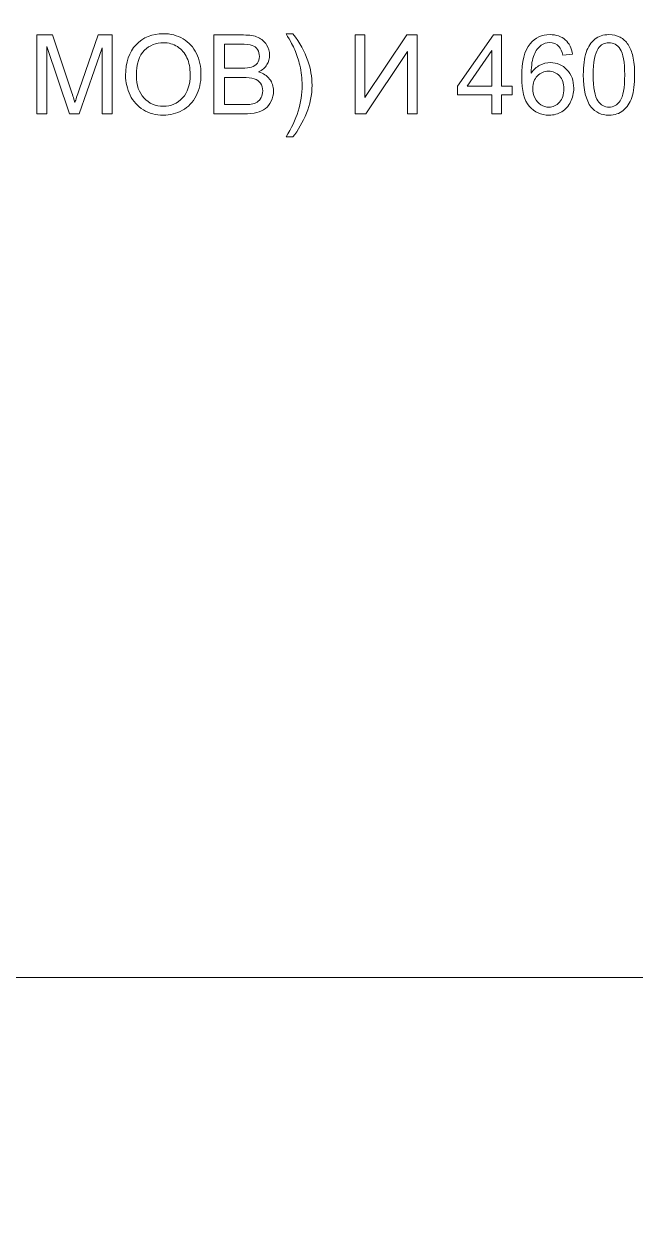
# Model space of a CAD drawing. Header units: millimetres. Extents: x -712 to 738, y -887 to 928.
# Drawn here: x 103.3 to 150.4, y 414.1 to 505.6 of the extents above; entities that cross this region are included whole.
import ezdxf

# ---------------------------------------------------------------- set-up
doc = ezdxf.new("R2010")
doc.units = ezdxf.units.MM
doc.header["$MEASUREMENT"] = 0
doc.layers.add('layer 1', color=7, linetype='Continuous')

msp = doc.modelspace()

# ---------------------------------------------------------------- linework, layer by layer
at = {"layer": 'layer 1', "lineweight": 9}
for points, knots in [([(-681.7377, -887.4186), (-681.7377, -887.4186), (706.7376, -887.4186), (706.7376, -887.4186), (706.7376, -887.4186), (723.657, -887.4186), (737.5, -873.5754), (737.5, -856.6561), (737.5, -856.6561), (737.5, -856.6561), (737.5, 556.8187), (737.5, 556.8187), (737.5, 556.8187), (737.5, 573.7381), (723.657, 587.5812), (706.7376, 587.5812), (706.7376, 587.5812), (706.7376, 587.5812), (-681.7377, 587.5812), (-681.7377, 587.5812), (-681.7377, 587.5812), (-698.657, 587.5812), (-712.5, 573.7381), (-712.5, 556.8187), (-712.5, 556.8187), (-712.5, 556.8187), (-712.5, -856.6561), (-712.5, -856.6561), (-712.5, -856.6561), (-712.5, -873.5754), (-698.657, -887.4186), (-681.7377, -887.4186)], [0, 0, 0, 0, 0.1111111, 0.1111111, 0.1111111, 0.1111111, 0.2222222, 0.2222222, 0.2222222, 0.2222222, 0.3333333, 0.3333333, 0.3333333, 0.3333333, 0.4444444, 0.4444444, 0.4444444, 0.4444444, 0.5555556, 0.5555556, 0.5555556, 0.5555556, 0.6666667, 0.6666667, 0.6666667, 0.6666667, 0.7777778, 0.7777778, 0.7777778, 0.7777778, 1, 1, 1, 1]), ([(37.5, 152.2598), (37.5, 152.2598), (317.5, 152.2598), (317.5, 152.2598), (317.5, 152.2598), (317.5, 152.2598), (317.5, 432.2598), (317.5, 432.2598), (317.5, 432.2598), (317.5, 432.2598), (37.5, 432.2598), (37.5, 432.2598), (37.5, 432.2598), (37.5, 432.2598), (37.5, 152.2598), (37.5, 152.2598)], [0, 0, 0, 0, 0.2, 0.2, 0.2, 0.2, 0.4, 0.4, 0.4, 0.4, 0.6, 0.6, 0.6, 0.6, 1, 1, 1, 1])]:
    msp.add_open_spline(points, degree=3, knots=knots, dxfattribs=at)
at = {"layer": 'layer 1', "color": 250, "lineweight": 9}
for points, knots in [([(104.3324, 498.6737), (104.3324, 498.6737), (104.3324, 504.7355), (104.3324, 504.7355), (104.3324, 504.7355), (104.3324, 504.7355), (105.5346, 504.7355), (105.5346, 504.7355), (105.5346, 504.7355), (105.5346, 504.7355), (106.9682, 500.4445), (106.9682, 500.4445), (106.9682, 500.4445), (107.1008, 500.0452), (107.1968, 499.7461), (107.2574, 499.5471), (107.2574, 499.5471), (107.3266, 499.7673), (107.4352, 500.0918), (107.582, 500.5193), (107.582, 500.5193), (107.582, 500.5193), (109.041, 504.7355), (109.041, 504.7355), (109.041, 504.7355), (109.041, 504.7355), (110.1148, 504.7355), (110.1148, 504.7355), (110.1148, 504.7355), (110.1148, 504.7355), (110.1148, 498.6737), (110.1148, 498.6737), (110.1148, 498.6737), (110.1148, 498.6737), (109.3444, 498.6737), (109.3444, 498.6737), (109.3444, 498.6737), (109.3444, 498.6737), (109.3444, 503.745), (109.3444, 503.745), (109.3444, 503.745), (109.3444, 503.745), (107.5749, 498.6737), (107.5749, 498.6737), (107.5749, 498.6737), (107.5749, 498.6737), (106.8525, 498.6737), (106.8525, 498.6737), (106.8525, 498.6737), (106.8525, 498.6737), (105.1028, 503.8381), (105.1028, 503.8381), (105.1028, 503.8381), (105.1028, 503.8381), (105.1028, 498.6737), (105.1028, 498.6737), (105.1028, 498.6737), (105.1028, 498.6737), (104.3324, 498.6737), (104.3324, 498.6737)], [0, 0, 0, 0, 0.0625, 0.0625, 0.0625, 0.0625, 0.125, 0.125, 0.125, 0.125, 0.1875, 0.1875, 0.1875, 0.1875, 0.25, 0.25, 0.25, 0.25, 0.3125, 0.3125, 0.3125, 0.3125, 0.375, 0.375, 0.375, 0.375, 0.4375, 0.4375, 0.4375, 0.4375, 0.5, 0.5, 0.5, 0.5, 0.5625, 0.5625, 0.5625, 0.5625, 0.625, 0.625, 0.625, 0.625, 0.6875, 0.6875, 0.6875, 0.6875, 0.75, 0.75, 0.75, 0.75, 0.8125, 0.8125, 0.8125, 0.8125, 0.875, 0.875, 0.875, 0.875, 1, 1, 1, 1]), ([(111.1561, 501.6242), (111.1561, 502.6288), (111.427, 503.4162), (111.9674, 503.9848), (111.9674, 503.9848), (112.5078, 504.5535), (113.2049, 504.8371), (114.06, 504.8371), (114.06, 504.8371), (114.6202, 504.8371), (115.1239, 504.703), (115.574, 504.4364), (115.574, 504.4364), (116.0227, 504.1697), (116.3656, 503.7972), (116.6013, 503.3188), (116.6013, 503.3188), (116.8369, 502.8419), (116.9554, 502.3001), (116.9554, 501.6947), (116.9554, 501.6947), (116.9554, 501.0809), (116.8313, 500.5306), (116.5829, 500.0466), (116.5829, 500.0466), (116.3346, 499.5612), (115.9832, 499.1944), (115.5289, 498.946), (115.5289, 498.946), (115.0731, 498.6963), (114.5821, 498.5721), (114.0558, 498.5721), (114.0558, 498.5721), (113.4843, 498.5721), (112.9749, 498.7104), (112.5248, 498.9855), (112.5248, 498.9855), (112.0761, 499.2607), (111.7346, 499.636), (111.5032, 500.113), (111.5032, 500.113), (111.2718, 500.5885), (111.1561, 501.0922), (111.1561, 501.6242)], [0, 0, 0, 0, 0.0833333, 0.0833333, 0.0833333, 0.0833333, 0.1666667, 0.1666667, 0.1666667, 0.1666667, 0.25, 0.25, 0.25, 0.25, 0.3333333, 0.3333333, 0.3333333, 0.3333333, 0.4166667, 0.4166667, 0.4166667, 0.4166667, 0.5, 0.5, 0.5, 0.5, 0.5833333, 0.5833333, 0.5833333, 0.5833333, 0.6666667, 0.6666667, 0.6666667, 0.6666667, 0.75, 0.75, 0.75, 0.75, 0.8333333, 0.8333333, 0.8333333, 0.8333333, 1, 1, 1, 1]), ([(117.953, 498.6737), (117.953, 498.6737), (117.953, 504.7355), (117.953, 504.7355), (117.953, 504.7355), (117.953, 504.7355), (120.2276, 504.7355), (120.2276, 504.7355), (120.2276, 504.7355), (120.6904, 504.7355), (121.0615, 504.6748), (121.3423, 504.5521), (121.3423, 504.5521), (121.6217, 504.4293), (121.8404, 504.2402), (121.9985, 503.9848), (121.9985, 503.9848), (122.1579, 503.7308), (122.2369, 503.4642), (122.2369, 503.1848), (122.2369, 503.1848), (122.2369, 502.9266), (122.1664, 502.6824), (122.0267, 502.4539), (122.0267, 502.4539), (121.887, 502.2253), (121.6753, 502.0404), (121.3917, 501.8993), (121.3917, 501.8993), (121.7586, 501.7921), (122.0408, 501.6086), (122.2369, 501.349), (122.2369, 501.349), (122.4345, 501.0908), (122.5332, 500.7846), (122.5332, 500.4318), (122.5332, 500.4318), (122.5332, 500.1468), (122.4726, 499.883), (122.3526, 499.6388), (122.3526, 499.6388), (122.2327, 499.3947), (122.0845, 499.2071), (121.9082, 499.0744), (121.9082, 499.0744), (121.7318, 498.9432), (121.5102, 498.843), (121.245, 498.7753), (121.245, 498.7753), (120.9783, 498.7076), (120.6523, 498.6737), (120.2657, 498.6737), (120.2657, 498.6737), (120.2657, 498.6737), (117.953, 498.6737), (117.953, 498.6737)], [0, 0, 0, 0, 0.0666667, 0.0666667, 0.0666667, 0.0666667, 0.1333333, 0.1333333, 0.1333333, 0.1333333, 0.2, 0.2, 0.2, 0.2, 0.2666667, 0.2666667, 0.2666667, 0.2666667, 0.3333333, 0.3333333, 0.3333333, 0.3333333, 0.4, 0.4, 0.4, 0.4, 0.4666667, 0.4666667, 0.4666667, 0.4666667, 0.5333333, 0.5333333, 0.5333333, 0.5333333, 0.6, 0.6, 0.6, 0.6, 0.6666667, 0.6666667, 0.6666667, 0.6666667, 0.7333333, 0.7333333, 0.7333333, 0.7333333, 0.8, 0.8, 0.8, 0.8, 0.8666667, 0.8666667, 0.8666667, 0.8666667, 1, 1, 1, 1]), ([(124.0318, 496.8958), (124.0318, 496.8958), (123.4984, 496.8958), (123.4984, 496.8958), (123.4984, 496.8958), (124.3225, 498.2179), (124.7345, 499.5415), (124.7345, 500.8664), (124.7345, 500.8664), (124.7345, 501.3843), (124.6752, 501.8979), (124.5567, 502.4073), (124.5567, 502.4073), (124.4636, 502.8207), (124.3324, 503.2172), (124.1644, 503.5982), (124.1644, 503.5982), (124.0572, 503.8451), (123.8343, 504.2586), (123.4984, 504.8371), (123.4984, 504.8371), (123.4984, 504.8371), (124.0318, 504.8371), (124.0318, 504.8371), (124.0318, 504.8371), (124.5482, 504.1457), (124.9306, 503.4515), (125.179, 502.7544), (125.179, 502.7544), (125.3906, 502.1547), (125.4965, 501.5268), (125.4965, 500.8707), (125.4965, 500.8707), (125.4965, 500.1271), (125.3539, 499.4074), (125.0689, 498.7132), (125.0689, 498.7132), (124.7853, 498.019), (124.4396, 497.4136), (124.0318, 496.8958)], [0, 0, 0, 0, 0.0909091, 0.0909091, 0.0909091, 0.0909091, 0.1818182, 0.1818182, 0.1818182, 0.1818182, 0.2727273, 0.2727273, 0.2727273, 0.2727273, 0.3636364, 0.3636364, 0.3636364, 0.3636364, 0.4545455, 0.4545455, 0.4545455, 0.4545455, 0.5454545, 0.5454545, 0.5454545, 0.5454545, 0.6363636, 0.6363636, 0.6363636, 0.6363636, 0.7272727, 0.7272727, 0.7272727, 0.7272727, 0.8181818, 0.8181818, 0.8181818, 0.8181818, 1, 1, 1, 1]), ([(128.8222, 504.7355), (128.8222, 504.7355), (129.5503, 504.7355), (129.5503, 504.7355), (129.5503, 504.7355), (129.5503, 504.7355), (129.5503, 499.9352), (129.5503, 499.9352), (129.5503, 499.9352), (129.5503, 499.9352), (132.7774, 504.7355), (132.7774, 504.7355), (132.7774, 504.7355), (132.7774, 504.7355), (133.5718, 504.7355), (133.5718, 504.7355), (133.5718, 504.7355), (133.5718, 504.7355), (133.5718, 498.6737), (133.5718, 498.6737), (133.5718, 498.6737), (133.5718, 498.6737), (132.8437, 498.6737), (132.8437, 498.6737), (132.8437, 498.6737), (132.8437, 498.6737), (132.8437, 503.4613), (132.8437, 503.4613), (132.8437, 503.4613), (132.8437, 503.4613), (129.6251, 498.6737), (129.6251, 498.6737), (129.6251, 498.6737), (129.6251, 498.6737), (128.8222, 498.6737), (128.8222, 498.6737), (128.8222, 498.6737), (128.8222, 498.6737), (128.8222, 504.7355), (128.8222, 504.7355)], [0, 0, 0, 0, 0.0909091, 0.0909091, 0.0909091, 0.0909091, 0.1818182, 0.1818182, 0.1818182, 0.1818182, 0.2727273, 0.2727273, 0.2727273, 0.2727273, 0.3636364, 0.3636364, 0.3636364, 0.3636364, 0.4545455, 0.4545455, 0.4545455, 0.4545455, 0.5454545, 0.5454545, 0.5454545, 0.5454545, 0.6363636, 0.6363636, 0.6363636, 0.6363636, 0.7272727, 0.7272727, 0.7272727, 0.7272727, 0.8181818, 0.8181818, 0.8181818, 0.8181818, 1, 1, 1, 1]), ([(139.326, 498.6737), (139.326, 498.6737), (139.326, 500.1214), (139.326, 500.1214), (139.326, 500.1214), (139.326, 500.1214), (136.693, 500.1214), (136.693, 500.1214), (136.693, 500.1214), (136.693, 500.1214), (136.693, 500.8072), (136.693, 500.8072), (136.693, 500.8072), (136.693, 500.8072), (139.4614, 504.7355), (139.4614, 504.7355), (139.4614, 504.7355), (139.4614, 504.7355), (140.071, 504.7355), (140.071, 504.7355), (140.071, 504.7355), (140.071, 504.7355), (140.071, 500.8072), (140.071, 500.8072), (140.071, 500.8072), (140.071, 500.8072), (140.8922, 500.8072), (140.8922, 500.8072), (140.8922, 500.8072), (140.8922, 500.8072), (140.8922, 500.1214), (140.8922, 500.1214), (140.8922, 500.1214), (140.8922, 500.1214), (140.071, 500.1214), (140.071, 500.1214), (140.071, 500.1214), (140.071, 500.1214), (140.071, 498.6737), (140.071, 498.6737), (140.071, 498.6737), (140.071, 498.6737), (139.326, 498.6737), (139.326, 498.6737)], [0, 0, 0, 0, 0.0833333, 0.0833333, 0.0833333, 0.0833333, 0.1666667, 0.1666667, 0.1666667, 0.1666667, 0.25, 0.25, 0.25, 0.25, 0.3333333, 0.3333333, 0.3333333, 0.3333333, 0.4166667, 0.4166667, 0.4166667, 0.4166667, 0.5, 0.5, 0.5, 0.5, 0.5833333, 0.5833333, 0.5833333, 0.5833333, 0.6666667, 0.6666667, 0.6666667, 0.6666667, 0.75, 0.75, 0.75, 0.75, 0.8333333, 0.8333333, 0.8333333, 0.8333333, 1, 1, 1, 1]), ([(145.5246, 503.2539), (145.5246, 503.2539), (144.7881, 503.1947), (144.7881, 503.1947), (144.7881, 503.1947), (144.7218, 503.4867), (144.6272, 503.6998), (144.5045, 503.8324), (144.5045, 503.8324), (144.3027, 504.0455), (144.0529, 504.1513), (143.7566, 504.1513), (143.7566, 504.1513), (143.5181, 504.1513), (143.3065, 504.085), (143.1245, 503.9524), (143.1245, 503.9524), (142.8902, 503.7816), (142.7068, 503.5333), (142.5699, 503.2059), (142.5699, 503.2059), (142.4345, 502.8772), (142.3639, 502.4101), (142.3583, 501.8048), (142.3583, 501.8048), (142.5375, 502.0771), (142.7576, 502.2803), (143.0172, 502.4115), (143.0172, 502.4115), (143.2769, 502.5442), (143.5478, 502.6105), (143.8328, 502.6105), (143.8328, 502.6105), (144.3295, 502.6105), (144.7528, 502.427), (145.1027, 502.0616), (145.1027, 502.0616), (145.4513, 501.6961), (145.6262, 501.2248), (145.6262, 500.6449), (145.6262, 500.6449), (145.6262, 500.2639), (145.5444, 499.9112), (145.3807, 499.5838), (145.3807, 499.5838), (145.2156, 499.2565), (144.9913, 499.0067), (144.7034, 498.8331), (144.7034, 498.8331), (144.417, 498.6596), (144.091, 498.5721), (143.727, 498.5721), (143.727, 498.5721), (143.1075, 498.5721), (142.601, 498.8007), (142.2087, 499.2565), (142.2087, 499.2565), (141.8178, 499.7122), (141.6217, 500.4643), (141.6217, 501.5113), (141.6217, 501.5113), (141.6217, 502.6824), (141.839, 503.5347), (142.2722, 504.0667), (142.2722, 504.0667), (142.6504, 504.5295), (143.1597, 504.7609), (143.8018, 504.7609), (143.8018, 504.7609), (144.2787, 504.7609), (144.671, 504.6268), (144.9757, 504.3602), (144.9757, 504.3602), (145.2805, 504.0935), (145.464, 503.7252), (145.5246, 503.2539)], [0, 0, 0, 0, 0.05, 0.05, 0.05, 0.05, 0.1, 0.1, 0.1, 0.1, 0.15, 0.15, 0.15, 0.15, 0.2, 0.2, 0.2, 0.2, 0.25, 0.25, 0.25, 0.25, 0.3, 0.3, 0.3, 0.3, 0.35, 0.35, 0.35, 0.35, 0.4, 0.4, 0.4, 0.4, 0.45, 0.45, 0.45, 0.45, 0.5, 0.5, 0.5, 0.5, 0.55, 0.55, 0.55, 0.55, 0.6, 0.6, 0.6, 0.6, 0.65, 0.65, 0.65, 0.65, 0.7, 0.7, 0.7, 0.7, 0.75, 0.75, 0.75, 0.75, 0.8, 0.8, 0.8, 0.8, 0.85, 0.85, 0.85, 0.85, 0.9, 0.9, 0.9, 0.9, 1, 1, 1, 1]), ([(146.3642, 501.6651), (146.3642, 502.3805), (146.4376, 502.959), (146.5843, 503.3964), (146.5843, 503.3964), (146.7325, 503.8353), (146.9512, 504.1725), (147.2418, 504.4081), (147.2418, 504.4081), (147.5311, 504.6438), (147.8966, 504.7609), (148.3368, 504.7609), (148.3368, 504.7609), (148.6613, 504.7609), (148.9464, 504.696), (149.1933, 504.5648), (149.1933, 504.5648), (149.4388, 504.4335), (149.642, 504.2445), (149.8, 503.9975), (149.8, 503.9975), (149.9581, 503.752), (150.0823, 503.4515), (150.1726, 503.0973), (150.1726, 503.0973), (150.2643, 502.7431), (150.3094, 502.2648), (150.3094, 501.6651), (150.3094, 501.6651), (150.3094, 500.9539), (150.2361, 500.3782), (150.0907, 499.9408), (150.0907, 499.9408), (149.9454, 499.502), (149.7267, 499.1647), (149.436, 498.9277), (149.436, 498.9277), (149.1467, 498.6906), (148.7799, 498.5721), (148.3368, 498.5721), (148.3368, 498.5721), (147.754, 498.5721), (147.2955, 498.7795), (146.9625, 499.1958), (146.9625, 499.1958), (146.5631, 499.7038), (146.3642, 500.5264), (146.3642, 501.6651)], [0, 0, 0, 0, 0.0769231, 0.0769231, 0.0769231, 0.0769231, 0.1538462, 0.1538462, 0.1538462, 0.1538462, 0.2307692, 0.2307692, 0.2307692, 0.2307692, 0.3076923, 0.3076923, 0.3076923, 0.3076923, 0.3846154, 0.3846154, 0.3846154, 0.3846154, 0.4615385, 0.4615385, 0.4615385, 0.4615385, 0.5384615, 0.5384615, 0.5384615, 0.5384615, 0.6153846, 0.6153846, 0.6153846, 0.6153846, 0.6923077, 0.6923077, 0.6923077, 0.6923077, 0.7692308, 0.7692308, 0.7692308, 0.7692308, 0.8461538, 0.8461538, 0.8461538, 0.8461538, 1, 1, 1, 1]), ([(111.9858, 501.6101), (111.9858, 500.8806), (112.1819, 500.3063), (112.5742, 499.8872), (112.5742, 499.8872), (112.9664, 499.4681), (113.4589, 499.2579), (114.0515, 499.2579), (114.0515, 499.2579), (114.6554, 499.2579), (115.1507, 499.4695), (115.5416, 499.8928), (115.5416, 499.8928), (115.931, 500.3161), (116.1257, 500.9172), (116.1257, 501.6961), (116.1257, 501.6961), (116.1257, 502.1886), (116.0425, 502.6189), (115.876, 502.9858), (115.876, 502.9858), (115.7095, 503.3527), (115.4654, 503.6377), (115.1451, 503.8395), (115.1451, 503.8395), (114.8234, 504.0413), (114.4635, 504.1429), (114.0642, 504.1429), (114.0642, 504.1429), (113.497, 504.1429), (113.0088, 503.9481), (112.5996, 503.5587), (112.5996, 503.5587), (112.1904, 503.1693), (111.9858, 502.5202), (111.9858, 501.6101)], [0, 0, 0, 0, 0.1, 0.1, 0.1, 0.1, 0.2, 0.2, 0.2, 0.2, 0.3, 0.3, 0.3, 0.3, 0.4, 0.4, 0.4, 0.4, 0.5, 0.5, 0.5, 0.5, 0.6, 0.6, 0.6, 0.6, 0.7, 0.7, 0.7, 0.7, 0.8, 0.8, 0.8, 0.8, 1, 1, 1, 1]), ([(118.7573, 502.1872), (118.7573, 502.1872), (120.0682, 502.1872), (120.0682, 502.1872), (120.0682, 502.1872), (120.4238, 502.1872), (120.6791, 502.2112), (120.833, 502.2577), (120.833, 502.2577), (121.0376, 502.3184), (121.1914, 502.42), (121.2944, 502.5611), (121.2944, 502.5611), (121.3974, 502.7022), (121.4496, 502.8786), (121.4496, 503.0916), (121.4496, 503.0916), (121.4496, 503.2934), (121.4016, 503.4712), (121.3042, 503.6236), (121.3042, 503.6236), (121.2083, 503.7774), (121.07, 503.8832), (120.8908, 503.9397), (120.8908, 503.9397), (120.7116, 503.9961), (120.404, 504.0243), (119.9694, 504.0243), (119.9694, 504.0243), (119.9694, 504.0243), (118.7573, 504.0243), (118.7573, 504.0243), (118.7573, 504.0243), (118.7573, 504.0243), (118.7573, 502.1872), (118.7573, 502.1872)], [0, 0, 0, 0, 0.1, 0.1, 0.1, 0.1, 0.2, 0.2, 0.2, 0.2, 0.3, 0.3, 0.3, 0.3, 0.4, 0.4, 0.4, 0.4, 0.5, 0.5, 0.5, 0.5, 0.6, 0.6, 0.6, 0.6, 0.7, 0.7, 0.7, 0.7, 0.8, 0.8, 0.8, 0.8, 1, 1, 1, 1]), ([(139.326, 500.8072), (139.326, 500.8072), (139.326, 503.5347), (139.326, 503.5347), (139.326, 503.5347), (139.326, 503.5347), (137.4253, 500.8072), (137.4253, 500.8072), (137.4253, 500.8072), (137.4253, 500.8072), (139.326, 500.8072), (139.326, 500.8072)], [0, 0, 0, 0, 0.25, 0.25, 0.25, 0.25, 0.5, 0.5, 0.5, 0.5, 1, 1, 1, 1]), ([(147.1261, 501.6623), (147.1261, 500.6647), (147.2418, 500.0015), (147.4747, 499.6741), (147.4747, 499.6741), (147.7075, 499.3454), (147.9953, 499.1817), (148.3368, 499.1817), (148.3368, 499.1817), (148.6783, 499.1817), (148.9661, 499.3468), (149.1989, 499.6755), (149.1989, 499.6755), (149.4318, 500.0057), (149.5475, 500.6675), (149.5475, 501.6623), (149.5475, 501.6623), (149.5475, 502.6599), (149.4318, 503.3231), (149.1989, 503.6504), (149.1989, 503.6504), (148.9675, 503.9792), (148.6769, 504.1429), (148.3283, 504.1429), (148.3283, 504.1429), (147.9869, 504.1429), (147.7131, 503.9975), (147.5085, 503.7083), (147.5085, 503.7083), (147.2531, 503.34), (147.1261, 502.657), (147.1261, 501.6623)], [0, 0, 0, 0, 0.1111111, 0.1111111, 0.1111111, 0.1111111, 0.2222222, 0.2222222, 0.2222222, 0.2222222, 0.3333333, 0.3333333, 0.3333333, 0.3333333, 0.4444444, 0.4444444, 0.4444444, 0.4444444, 0.5555556, 0.5555556, 0.5555556, 0.5555556, 0.6666667, 0.6666667, 0.6666667, 0.6666667, 0.7777778, 0.7777778, 0.7777778, 0.7777778, 1, 1, 1, 1]), ([(142.4768, 500.6379), (142.4768, 500.3811), (142.5318, 500.1355), (142.6405, 499.9013), (142.6405, 499.9013), (142.7491, 499.6671), (142.9015, 499.4893), (143.0948, 499.3665), (143.0948, 499.3665), (143.2896, 499.2438), (143.4956, 499.1817), (143.7143, 499.1817), (143.7143, 499.1817), (144.0318, 499.1817), (144.3027, 499.3087), (144.527, 499.5627), (144.527, 499.5627), (144.7514, 499.8166), (144.8643, 500.1609), (144.8643, 500.5969), (144.8643, 500.5969), (144.8643, 501.016), (144.7528, 501.3462), (144.5313, 501.5875), (144.5313, 501.5875), (144.3097, 501.8288), (144.0275, 501.9501), (143.6846, 501.9501), (143.6846, 501.9501), (143.3488, 501.9501), (143.0624, 501.8288), (142.8281, 501.5875), (142.8281, 501.5875), (142.5939, 501.3462), (142.4768, 501.0301), (142.4768, 500.6379)], [0, 0, 0, 0, 0.1, 0.1, 0.1, 0.1, 0.2, 0.2, 0.2, 0.2, 0.3, 0.3, 0.3, 0.3, 0.4, 0.4, 0.4, 0.4, 0.5, 0.5, 0.5, 0.5, 0.6, 0.6, 0.6, 0.6, 0.7, 0.7, 0.7, 0.7, 0.8, 0.8, 0.8, 0.8, 1, 1, 1, 1]), ([(118.7573, 499.3849), (118.7573, 499.3849), (120.2671, 499.3849), (120.2671, 499.3849), (120.2671, 499.3849), (120.5268, 499.3849), (120.7088, 499.3947), (120.8146, 499.4145), (120.8146, 499.4145), (120.998, 499.4469), (121.1533, 499.502), (121.2774, 499.5796), (121.2774, 499.5796), (121.4016, 499.6572), (121.5032, 499.7701), (121.5836, 499.9182), (121.5836, 499.9182), (121.6641, 500.0664), (121.7036, 500.2371), (121.7036, 500.4304), (121.7036, 500.4304), (121.7036, 500.6576), (121.6457, 500.8537), (121.5286, 501.0217), (121.5286, 501.0217), (121.4129, 501.1896), (121.252, 501.3067), (121.046, 501.3744), (121.046, 501.3744), (120.8414, 501.4421), (120.5451, 501.476), (120.1599, 501.476), (120.1599, 501.476), (120.1599, 501.476), (118.7573, 501.476), (118.7573, 501.476), (118.7573, 501.476), (118.7573, 501.476), (118.7573, 499.3849), (118.7573, 499.3849)], [0, 0, 0, 0, 0.0909091, 0.0909091, 0.0909091, 0.0909091, 0.1818182, 0.1818182, 0.1818182, 0.1818182, 0.2727273, 0.2727273, 0.2727273, 0.2727273, 0.3636364, 0.3636364, 0.3636364, 0.3636364, 0.4545455, 0.4545455, 0.4545455, 0.4545455, 0.5454545, 0.5454545, 0.5454545, 0.5454545, 0.6363636, 0.6363636, 0.6363636, 0.6363636, 0.7272727, 0.7272727, 0.7272727, 0.7272727, 0.8181818, 0.8181818, 0.8181818, 0.8181818, 1, 1, 1, 1])]:
    msp.add_open_spline(points, degree=3, knots=knots, dxfattribs=at)

doc.saveas('drawing.dxf')
